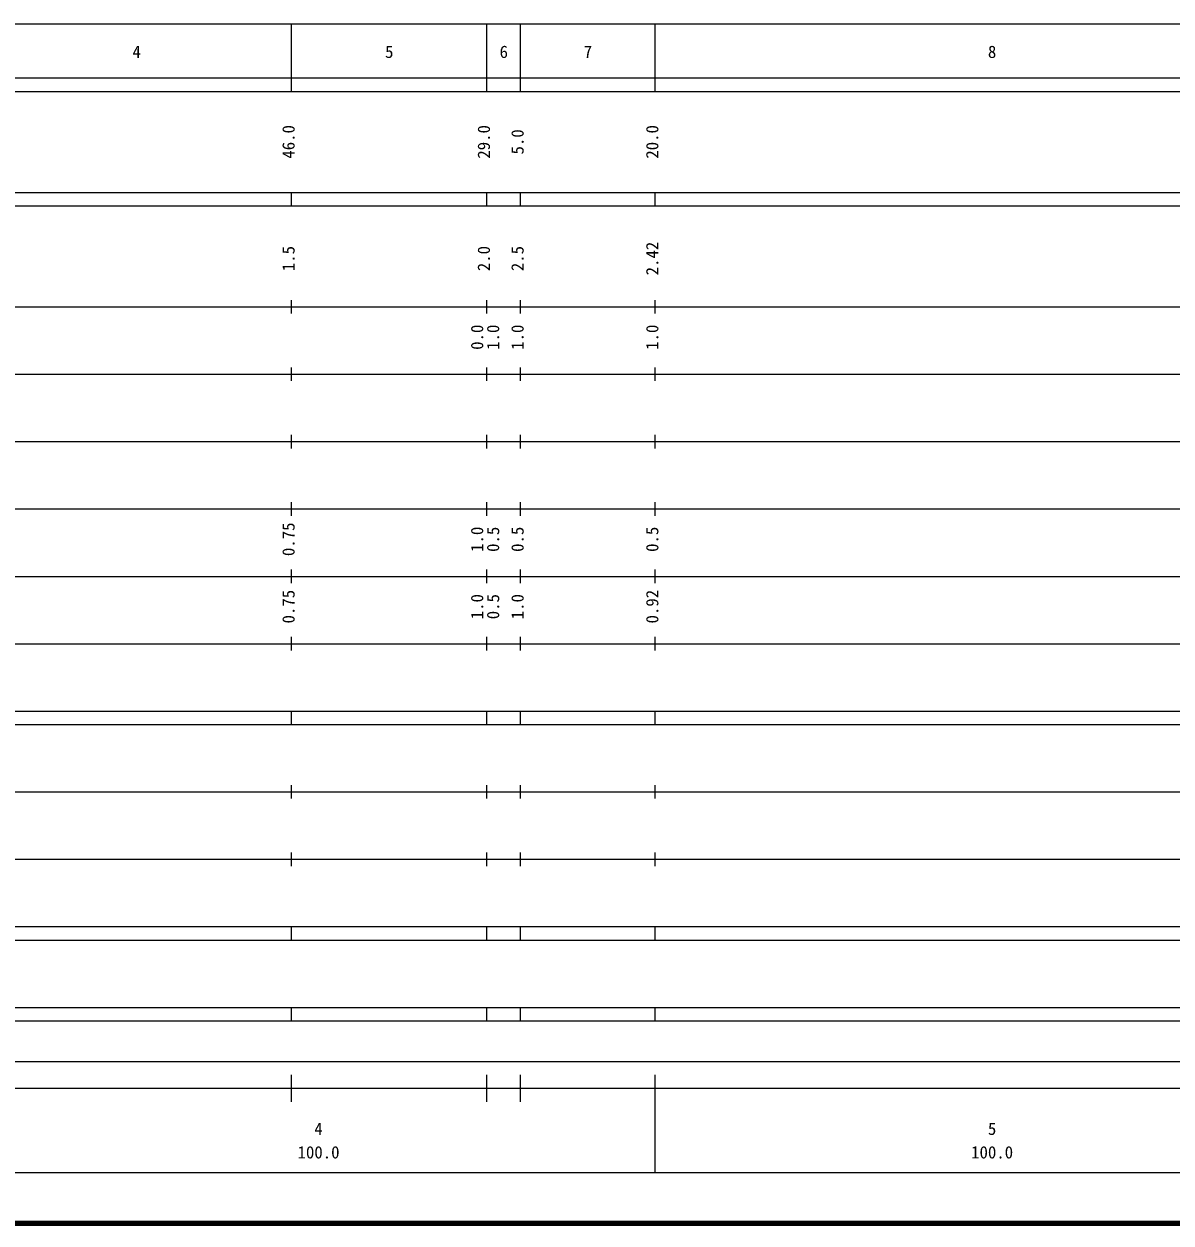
# Model space of a CAD drawing. Units: millimetres on the paper, enlarged 1000 times. Extents: x -235827 to 862164, y -448458 to 1024686.
# Drawn here: x 374268 to 544562, y 20000 to 198000 of the extents above; entities that cross this region are included whole.
import ezdxf
from ezdxf.enums import TextEntityAlignment as Align

# ---------------------------------------------------------------- set-up
doc = ezdxf.new("R2010")
doc.units = ezdxf.units.MM
doc.header["$LTSCALE"] = 1000
doc.layers.add('M-TTL', color=2, linetype='Continuous', lineweight=140)
doc.layers.add('M-TTL-BAND', color=7, linetype='Continuous', lineweight=25)
doc.styles.add('ＭＳ ゴシック', font='')
doc.styles.get('ＭＳ ゴシック').set_extended_font_data('MS Gothic')

msp = doc.modelspace()

# ---------------------------------------------------------------- linework, layer by layer
at = {"layer": 'M-TTL'}
msp.add_line((40000, 20000), (680000, 20000), dxfattribs=at)
at = {"layer": 'M-TTL-BAND'}
for p, q in [((68000, 198000), (579000, 198000)), ((414000, 188000), (414000, 198000)), ((443000, 188000), (443000, 198000)), ((448000, 188000), (448000, 198000)), ((468000, 188000), (468000, 198000)), ((40000, 190000), (579000, 190000)), ((40000, 188000), (579000, 188000)), ((40000, 173000), (579000, 173000)), ((414000, 171000), (414000, 173000)), ((443000, 171000), (443000, 173000)), ((448000, 171000), (448000, 173000)), ((468000, 171000), (468000, 173000)), ((40000, 171000), (579000, 171000)), ((414000, 155000), (414000, 157000)), ((443000, 155000), (443000, 157000)), ((448000, 155000), (448000, 157000)), ((468000, 155000), (468000, 157000)), ((40000, 156000), (579000, 156000)), ((46000, 146000), (579000, 146000)), ((414000, 145000), (414000, 147000)), ((443000, 145000), (443000, 147000)), ((448000, 145000), (448000, 147000)), ((468000, 145000), (468000, 147000)), ((52000, 136000), (579000, 136000)), ((414000, 135000), (414000, 137000)), ((443000, 135000), (443000, 137000)), ((448000, 135000), (448000, 137000)), ((468000, 135000), (468000, 137000)), ((414000, 125000), (414000, 127000)), ((443000, 125000), (443000, 127000)), ((448000, 125000), (448000, 127000)), ((468000, 125000), (468000, 127000)), ((46000, 126000), (579000, 126000)), ((52000, 116000), (579000, 116000)), ((414000, 115000), (414000, 117000)), ((443000, 115000), (443000, 117000)), ((448000, 115000), (448000, 117000)), ((468000, 115000), (468000, 117000)), ((414000, 105000), (414000, 107000)), ((443000, 105000), (443000, 107000)), ((448000, 105000), (448000, 107000)), ((468000, 105000), (468000, 107000)), ((46000, 106000), (579000, 106000)), ((40000, 96000), (579000, 96000)), ((414000, 94000), (414000, 96000)), ((443000, 94000), (443000, 96000)), ((448000, 94000), (448000, 96000)), ((468000, 94000), (468000, 96000)), ((40000, 94000), (579000, 94000)), ((49000, 84000), (579000, 84000)), ((414000, 83000), (414000, 85000)), ((443000, 83000), (443000, 85000)), ((448000, 83000), (448000, 85000)), ((468000, 83000), (468000, 85000)), ((414000, 73000), (414000, 75000)), ((443000, 73000), (443000, 75000)), ((448000, 73000), (448000, 75000)), ((468000, 73000), (468000, 75000)), ((40000, 74000), (579000, 74000)), ((40000, 64000), (579000, 64000)), ((414000, 62000), (414000, 64000)), ((443000, 62000), (443000, 64000)), ((448000, 62000), (448000, 64000)), ((468000, 62000), (468000, 64000)), ((40000, 62000), (579000, 62000)), ((40000, 52000), (579000, 52000)), ((414000, 50000), (414000, 52000)), ((443000, 50000), (443000, 52000)), ((448000, 50000), (448000, 52000)), ((468000, 50000), (468000, 52000)), ((40000, 50000), (579000, 50000)), ((69500, 44000), (566500, 44000)), ((414000, 38000), (414000, 42000)), ((443000, 38000), (443000, 42000)), ((448000, 38000), (448000, 42000)), ((468000, 27500), (468000, 42000)), ((40000, 40000), (579000, 40000)), ((68000, 27500), (579000, 27500))]:
    msp.add_line(p, q, dxfattribs=at)

# ---------------------------------------------------------------- texts
at = {"layer": 'M-TTL-BAND', "style": 'ＭＳ ゴシック'}
for s, p in [('4', (391000, 192405)), ('5', (428500, 192405)), ('6', (445500, 192405)), ('7', (458000, 192405)), ('8', (518000, 192405)), ('4', (418000, 32523)), ('5', (518000, 32523)), ('100.0', (418000, 29033)), ('100.0', (518000, 29033))]:
    msp.add_text(s, height=1833, dxfattribs=at).set_placement(p, align=Align.BOTTOM_CENTER)
for s, p in [('46.0', (415000, 180500)), ('29.0', (444000, 180500)), ('5.0', (449000, 180500)), ('20.0', (469000, 180500)), ('2.42', (469000, 163174)), ('1.5', (415000, 163174)), ('2.0', (444000, 163174)), ('2.5', (449000, 163174)), ('0.0', (443000, 151500)), ('1.0', (445370, 151500)), ('1.0', (449000, 151500)), ('1.0', (469000, 151500)), ('0.75', (415000, 121500)), ('1.0', (443000, 121500)), ('0.5', (445370, 121500)), ('0.5', (449000, 121500)), ('0.5', (469000, 121500)), ('0.75', (415000, 111500)), ('1.0', (443000, 111500)), ('0.5', (445370, 111500)), ('1.0', (449000, 111500)), ('0.92', (469000, 111500))]:
    msp.add_text(s, height=1833, rotation=90, dxfattribs=at).set_placement(p, align=Align.BOTTOM_CENTER)

doc.saveas('drawing.dxf')
